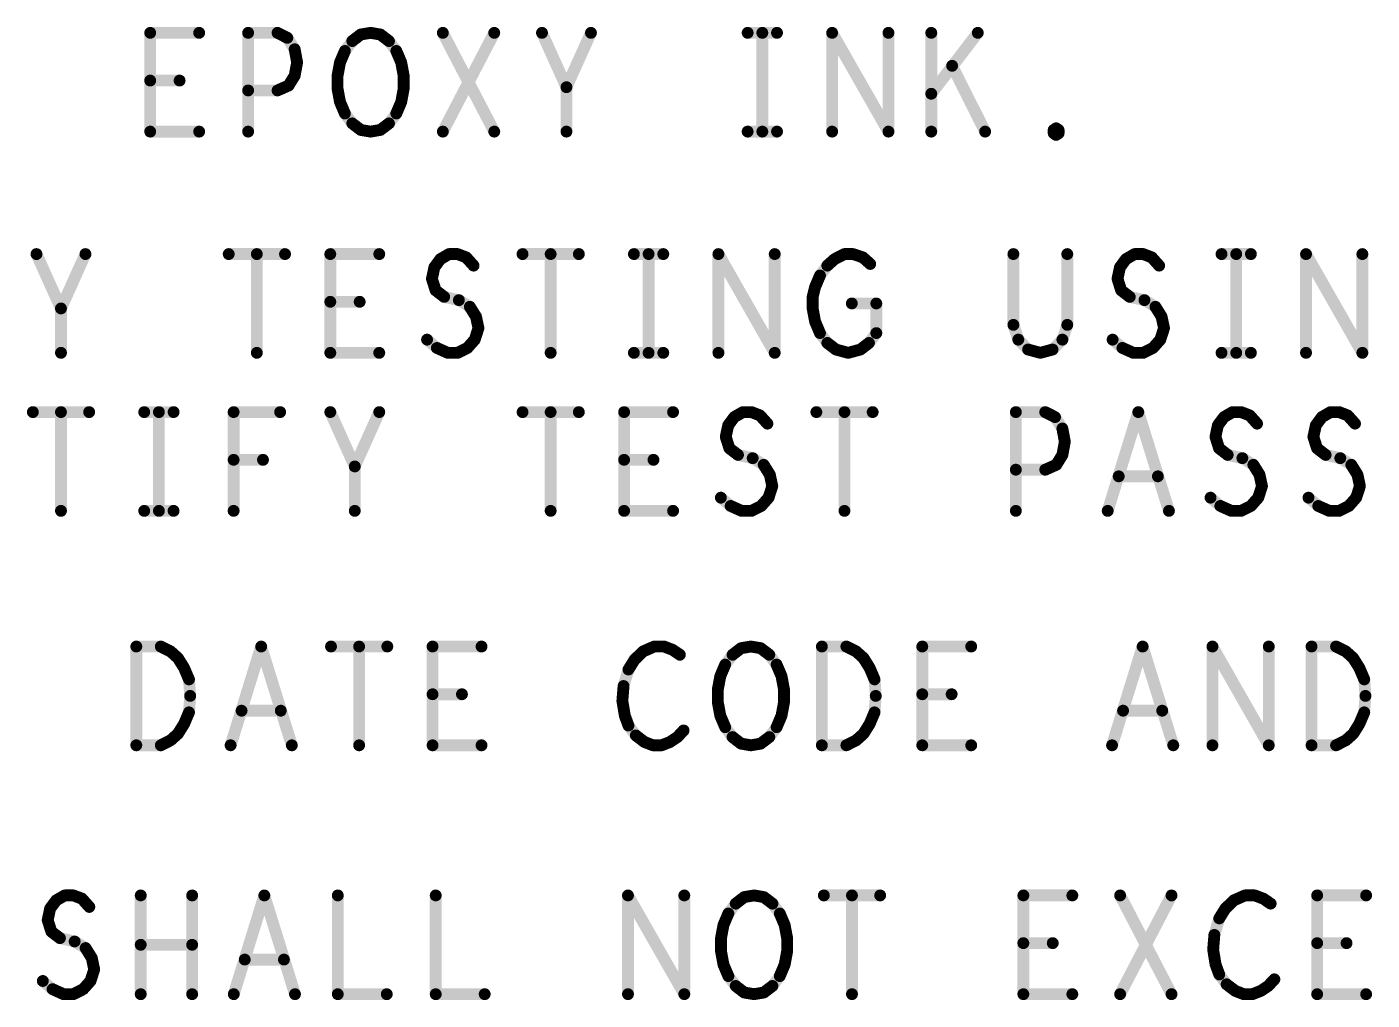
# Model space of a CAD drawing. Extents: x -14.2 to 19.9, y -5.2 to 16.9.
# Drawn here: x -9.779 to -8.076, y 12.008 to 13.239 of the extents above; entities that cross this region are included whole.
import ezdxf

# ---------------------------------------------------------------- set-up
doc = ezdxf.new("R2010")
doc.units = 0
doc.layers.get('0').update_dxf_attribs({"linetype": 'CONTINUOUS'})
doc.layers.add('FAB', color=2, linetype='CONTINUOUS')

# ---------------------------------------------------------------- blocks, each defined once
blk = doc.blocks.new('ROUND_105')
at = {"const_width": 0.0075}
blk.add_lwpolyline([(-0.00375, 0, 1), (0.00375, 0, 1)], format="xyb", close=True, dxfattribs=at)

msp = doc.modelspace()

# ---------------------------------------------------------------- linework, layer by layer
at = {"layer": 'FAB', "const_width": 0.015}
for points in [[(-9.6231, 13.1068), (-9.6231, 13.2318)], [(-9.6231, 13.2318), (-9.5611, 13.2318)], [(-9.4991, 13.1068), (-9.4991, 13.2318)], [(-9.4991, 13.2318), (-9.4619, 13.2318)], [(-9.4619, 13.2318), (-9.4495, 13.2255)], [(-9.3673, 13.2214), (-9.3565, 13.2297)], [(-9.3565, 13.2297), (-9.3441, 13.2318)], [(-9.3441, 13.2318), (-9.3317, 13.2297)], [(-9.3317, 13.2297), (-9.3208, 13.2214)], [(-9.2526, 13.1068), (-9.1875, 13.2318)], [(-9.2526, 13.2318), (-9.1875, 13.1068)], [(-9.0961, 13.163), (-9.1271, 13.2318)], [(-9.0651, 13.2318), (-9.0961, 13.163)], [(-8.8667, 13.2318), (-8.8295, 13.2318)], [(-8.8481, 13.2318), (-8.8481, 13.1068)], [(-8.7597, 13.1068), (-8.7597, 13.2318)], [(-8.7597, 13.2318), (-8.6884, 13.1068)], [(-8.6884, 13.1068), (-8.6884, 13.2318)], [(-8.6342, 13.1068), (-8.6342, 13.2318)], [(-8.5753, 13.2318), (-8.6342, 13.1547)], [(-9.4495, 13.2255), (-9.4402, 13.211)], [(-9.4402, 13.211), (-9.4371, 13.1943)], [(-9.3766, 13.2089), (-9.3673, 13.2214)], [(-9.3208, 13.2214), (-9.3115, 13.2089)], [(-9.4371, 13.1943), (-9.4402, 13.1776)], [(-9.3859, 13.1776), (-9.3828, 13.1943)], [(-9.3828, 13.1943), (-9.3766, 13.2089)], [(-9.3115, 13.2089), (-9.3053, 13.1943)], [(-9.3053, 13.1943), (-9.3022, 13.1776)], [(-9.4402, 13.1776), (-9.4479, 13.1651)], [(-9.3859, 13.161), (-9.3859, 13.1776)], [(-9.3022, 13.1776), (-9.3022, 13.161)], [(-8.566, 13.1068), (-8.6078, 13.1901)], [(-9.5859, 13.1714), (-9.6231, 13.1714)], [(-9.4619, 13.1589), (-9.4991, 13.1589)], [(-9.4479, 13.1651), (-9.4619, 13.1589)], [(-9.3828, 13.1443), (-9.3859, 13.161)], [(-9.3022, 13.161), (-9.3053, 13.1443)], [(-9.0961, 13.1068), (-9.0961, 13.163)], [(-9.3766, 13.1297), (-9.3828, 13.1443)], [(-9.3053, 13.1443), (-9.3115, 13.1297)], [(-9.3673, 13.1172), (-9.3766, 13.1297)], [(-9.3115, 13.1297), (-9.3208, 13.1172)], [(-9.5611, 13.1068), (-9.6231, 13.1068)], [(-9.3565, 13.1089), (-9.3673, 13.1172)], [(-9.3441, 13.1068), (-9.3565, 13.1089)], [(-9.3317, 13.1089), (-9.3441, 13.1068)], [(-9.3208, 13.1172), (-9.3317, 13.1089)], [(-8.8667, 13.1068), (-8.8295, 13.1068)], [(-8.4792, 13.1089), (-8.4761, 13.111)], [(-8.4792, 13.1047), (-8.4792, 13.1089)], [(-8.4761, 13.111), (-8.473, 13.1089)], [(-8.473, 13.1089), (-8.473, 13.1047)], [(-8.4761, 13.1026), (-8.4792, 13.1047)], [(-8.473, 13.1047), (-8.4761, 13.1026)], [(-9.7361, 12.883), (-9.7671, 12.9518)], [(-9.7051, 12.9518), (-9.7361, 12.883)], [(-9.5237, 12.9518), (-9.4524, 12.9518)], [(-9.4881, 12.9518), (-9.4881, 12.8268)], [(-9.3951, 12.8268), (-9.3951, 12.9518)], [(-9.3951, 12.9518), (-9.3331, 12.9518)], [(-9.2633, 12.9351), (-9.2556, 12.9455)], [(-9.2556, 12.9455), (-9.2447, 12.9518)], [(-9.2447, 12.9518), (-9.2339, 12.9518)], [(-9.2339, 12.9518), (-9.223, 12.9476)], [(-9.223, 12.9476), (-9.2137, 12.9372)], [(-9.1517, 12.9518), (-9.0804, 12.9518)], [(-9.1161, 12.9518), (-9.1161, 12.8268)], [(-9.0107, 12.9518), (-8.9735, 12.9518)], [(-8.9921, 12.9518), (-8.9921, 12.8268)], [(-8.9037, 12.8268), (-8.9037, 12.9518)], [(-8.9037, 12.9518), (-8.8324, 12.8268)], [(-8.8324, 12.8268), (-8.8324, 12.9518)], [(-8.7751, 12.9247), (-8.7658, 12.9372)], [(-8.7658, 12.9372), (-8.7565, 12.9455)], [(-8.7565, 12.9455), (-8.7441, 12.9518)], [(-8.7441, 12.9518), (-8.7332, 12.9518)], [(-8.7332, 12.9518), (-8.7208, 12.9476)], [(-8.7208, 12.9476), (-8.7115, 12.9393)], [(-8.5302, 12.9518), (-8.5302, 12.8622)], [(-8.462, 12.8622), (-8.462, 12.9518)], [(-8.3953, 12.9351), (-8.3876, 12.9455)], [(-8.3876, 12.9455), (-8.3767, 12.9518)], [(-8.3767, 12.9518), (-8.3659, 12.9518)], [(-8.3659, 12.9518), (-8.355, 12.9476)], [(-8.355, 12.9476), (-8.3457, 12.9372)], [(-8.2667, 12.9518), (-8.2295, 12.9518)], [(-8.2481, 12.9518), (-8.2481, 12.8268)], [(-8.1597, 12.8268), (-8.1597, 12.9518)], [(-8.1597, 12.9518), (-8.0884, 12.8268)], [(-8.0884, 12.8268), (-8.0884, 12.9518)], [(-9.2664, 12.9205), (-9.2633, 12.9351)], [(-9.2618, 12.906), (-9.2664, 12.9205)], [(-8.7813, 12.9101), (-8.7751, 12.9247)], [(-8.3984, 12.9205), (-8.3953, 12.9351)], [(-8.3938, 12.906), (-8.3984, 12.9205)], [(-9.2509, 12.8976), (-9.2618, 12.906)], [(-8.7844, 12.8976), (-8.7813, 12.9101)], [(-8.3829, 12.8976), (-8.3938, 12.906)], [(-9.3579, 12.8914), (-9.3951, 12.8914)], [(-9.2323, 12.8935), (-9.2509, 12.8976)], [(-9.2184, 12.8851), (-9.2323, 12.8935)], [(-8.7844, 12.883), (-8.7844, 12.8976)], [(-8.7348, 12.8893), (-8.7038, 12.8893)], [(-8.7038, 12.8893), (-8.7038, 12.8518)], [(-8.3643, 12.8935), (-8.3829, 12.8976)], [(-8.3504, 12.8851), (-8.3643, 12.8935)], [(-9.7361, 12.8268), (-9.7361, 12.883)], [(-9.2106, 12.8726), (-9.2184, 12.8851)], [(-9.2075, 12.8581), (-9.2106, 12.8726)], [(-8.7813, 12.8664), (-8.7844, 12.883)], [(-8.3426, 12.8726), (-8.3504, 12.8851)], [(-8.3395, 12.8581), (-8.3426, 12.8726)], [(-9.2122, 12.8435), (-9.2075, 12.8581)], [(-8.7751, 12.8518), (-8.7813, 12.8664)], [(-8.7658, 12.8393), (-8.7751, 12.8518)], [(-8.7038, 12.8518), (-8.7131, 12.8393)], [(-8.5302, 12.8622), (-8.524, 12.8435)], [(-8.4682, 12.8435), (-8.462, 12.8622)], [(-8.3442, 12.8435), (-8.3395, 12.8581)], [(-9.2726, 12.8435), (-9.2602, 12.833)], [(-9.2215, 12.833), (-9.2122, 12.8435)], [(-8.7549, 12.831), (-8.7658, 12.8393)], [(-8.7131, 12.8393), (-8.7239, 12.831)], [(-8.524, 12.8435), (-8.5116, 12.831)], [(-8.4806, 12.831), (-8.4682, 12.8435)], [(-8.4046, 12.8435), (-8.3922, 12.833)], [(-8.3535, 12.833), (-8.3442, 12.8435)], [(-9.3331, 12.8268), (-9.3951, 12.8268)], [(-9.2602, 12.833), (-9.2463, 12.8268)], [(-9.2463, 12.8268), (-9.2339, 12.8268)], [(-9.2339, 12.8268), (-9.2215, 12.833)], [(-9.0107, 12.8268), (-8.9735, 12.8268)], [(-8.7394, 12.8268), (-8.7549, 12.831)], [(-8.7239, 12.831), (-8.7394, 12.8268)], [(-8.5116, 12.831), (-8.4961, 12.8268)], [(-8.4961, 12.8268), (-8.4806, 12.831)], [(-8.3922, 12.833), (-8.3783, 12.8268)], [(-8.3783, 12.8268), (-8.3659, 12.8268)], [(-8.3659, 12.8268), (-8.3535, 12.833)], [(-8.2667, 12.8268), (-8.2295, 12.8268)], [(-9.7717, 12.7518), (-9.7004, 12.7518)], [(-9.7361, 12.7518), (-9.7361, 12.6268)], [(-9.6307, 12.7518), (-9.5935, 12.7518)], [(-9.6121, 12.7518), (-9.6121, 12.6268)], [(-9.5175, 12.6268), (-9.5175, 12.7518)], [(-9.5175, 12.7518), (-9.4586, 12.7518)], [(-9.3641, 12.683), (-9.3951, 12.7518)], [(-9.3331, 12.7518), (-9.3641, 12.683)], [(-9.1517, 12.7518), (-9.0804, 12.7518)], [(-9.1161, 12.7518), (-9.1161, 12.6268)], [(-9.0231, 12.6268), (-9.0231, 12.7518)], [(-9.0231, 12.7518), (-8.9611, 12.7518)], [(-8.8836, 12.7455), (-8.8727, 12.7518)], [(-8.8727, 12.7518), (-8.8619, 12.7518)], [(-8.8619, 12.7518), (-8.851, 12.7476)], [(-8.7797, 12.7518), (-8.7084, 12.7518)], [(-8.7441, 12.7518), (-8.7441, 12.6268)], [(-8.5271, 12.6268), (-8.5271, 12.7518)], [(-8.5271, 12.7518), (-8.4899, 12.7518)], [(-8.4899, 12.7518), (-8.4775, 12.7455)], [(-8.4108, 12.6268), (-8.3721, 12.7518)], [(-8.3721, 12.7518), (-8.3333, 12.6268)], [(-8.2636, 12.7455), (-8.2527, 12.7518)], [(-8.2527, 12.7518), (-8.2419, 12.7518)], [(-8.2419, 12.7518), (-8.231, 12.7476)], [(-8.1396, 12.7455), (-8.1287, 12.7518)], [(-8.1287, 12.7518), (-8.1179, 12.7518)], [(-8.1179, 12.7518), (-8.107, 12.7476)], [(-8.8944, 12.7205), (-8.8913, 12.7351)], [(-8.8913, 12.7351), (-8.8836, 12.7455)], [(-8.851, 12.7476), (-8.8417, 12.7372)], [(-8.4775, 12.7455), (-8.4682, 12.731)], [(-8.2744, 12.7205), (-8.2713, 12.7351)], [(-8.2713, 12.7351), (-8.2636, 12.7455)], [(-8.231, 12.7476), (-8.2217, 12.7372)], [(-8.1504, 12.7205), (-8.1473, 12.7351)], [(-8.1473, 12.7351), (-8.1396, 12.7455)], [(-8.107, 12.7476), (-8.0977, 12.7372)], [(-8.8898, 12.706), (-8.8944, 12.7205)], [(-8.4682, 12.731), (-8.4651, 12.7143)], [(-8.2698, 12.706), (-8.2744, 12.7205)], [(-8.1458, 12.706), (-8.1504, 12.7205)], [(-8.8789, 12.6976), (-8.8898, 12.706)], [(-8.4651, 12.7143), (-8.4682, 12.6976)], [(-8.2589, 12.6976), (-8.2698, 12.706)], [(-8.1349, 12.6976), (-8.1458, 12.706)], [(-9.4803, 12.6914), (-9.5175, 12.6914)], [(-9.3641, 12.6268), (-9.3641, 12.683)], [(-8.9859, 12.6914), (-9.0231, 12.6914)], [(-8.8603, 12.6935), (-8.8789, 12.6976)], [(-8.8464, 12.6851), (-8.8603, 12.6935)], [(-8.8386, 12.6726), (-8.8464, 12.6851)], [(-8.4759, 12.6851), (-8.4899, 12.6789)], [(-8.4682, 12.6976), (-8.4759, 12.6851)], [(-8.2403, 12.6935), (-8.2589, 12.6976)], [(-8.2264, 12.6851), (-8.2403, 12.6935)], [(-8.2186, 12.6726), (-8.2264, 12.6851)], [(-8.1163, 12.6935), (-8.1349, 12.6976)], [(-8.1024, 12.6851), (-8.1163, 12.6935)], [(-8.0946, 12.6726), (-8.1024, 12.6851)], [(-8.8355, 12.6581), (-8.8386, 12.6726)], [(-8.4899, 12.6789), (-8.5271, 12.6789)], [(-8.3473, 12.6705), (-8.3969, 12.6705)], [(-8.2155, 12.6581), (-8.2186, 12.6726)], [(-8.0915, 12.6581), (-8.0946, 12.6726)], [(-8.8402, 12.6435), (-8.8355, 12.6581)], [(-8.2202, 12.6435), (-8.2155, 12.6581)], [(-8.0962, 12.6435), (-8.0915, 12.6581)], [(-8.9006, 12.6435), (-8.8882, 12.633)], [(-8.8882, 12.633), (-8.8743, 12.6268)], [(-8.8619, 12.6268), (-8.8495, 12.633)], [(-8.8495, 12.633), (-8.8402, 12.6435)], [(-8.2806, 12.6435), (-8.2682, 12.633)], [(-8.2682, 12.633), (-8.2543, 12.6268)], [(-8.2419, 12.6268), (-8.2295, 12.633)], [(-8.2295, 12.633), (-8.2202, 12.6435)], [(-8.1566, 12.6435), (-8.1442, 12.633)], [(-8.1442, 12.633), (-8.1303, 12.6268)], [(-8.1179, 12.6268), (-8.1055, 12.633)], [(-8.1055, 12.633), (-8.0962, 12.6435)], [(-9.6307, 12.6268), (-9.5935, 12.6268)], [(-8.9611, 12.6268), (-9.0231, 12.6268)], [(-8.8743, 12.6268), (-8.8619, 12.6268)], [(-8.2543, 12.6268), (-8.2419, 12.6268)], [(-8.1303, 12.6268), (-8.1179, 12.6268)], [(-9.6407, 12.3301), (-9.6407, 12.4551)], [(-9.6407, 12.4551), (-9.6097, 12.4551)], [(-9.6097, 12.4551), (-9.5973, 12.4489)], [(-9.5973, 12.4489), (-9.588, 12.4405)], [(-9.5213, 12.3301), (-9.4826, 12.4551)], [(-9.4826, 12.4551), (-9.4438, 12.3301)], [(-9.3942, 12.4551), (-9.3229, 12.4551)], [(-9.3586, 12.4551), (-9.3586, 12.3301)], [(-9.2656, 12.3301), (-9.2656, 12.4551)], [(-9.2656, 12.4551), (-9.2036, 12.4551)], [(-8.999, 12.4489), (-9.0098, 12.4385)], [(-8.985, 12.4551), (-8.999, 12.4489)], [(-8.9726, 12.4551), (-8.985, 12.4551)], [(-8.9618, 12.451), (-8.9726, 12.4551)], [(-8.9525, 12.4447), (-8.9618, 12.451)], [(-8.8951, 12.4322), (-8.8858, 12.4447)], [(-8.8858, 12.4447), (-8.875, 12.453)], [(-8.875, 12.453), (-8.8626, 12.4551)], [(-8.8626, 12.4551), (-8.8502, 12.453)], [(-8.8502, 12.453), (-8.8393, 12.4447)], [(-8.8393, 12.4447), (-8.83, 12.4322)], [(-8.7727, 12.3301), (-8.7727, 12.4551)], [(-8.7727, 12.4551), (-8.7417, 12.4551)], [(-8.7417, 12.4551), (-8.7293, 12.4489)], [(-8.7293, 12.4489), (-8.72, 12.4405)], [(-8.6456, 12.3301), (-8.6456, 12.4551)], [(-8.6456, 12.4551), (-8.5836, 12.4551)], [(-8.4053, 12.3301), (-8.3666, 12.4551)], [(-8.3666, 12.4551), (-8.3278, 12.3301)], [(-8.2782, 12.3301), (-8.2782, 12.4551)], [(-8.2782, 12.4551), (-8.2069, 12.3301)], [(-8.2069, 12.3301), (-8.2069, 12.4551)], [(-8.1527, 12.3301), (-8.1527, 12.4551)], [(-8.1527, 12.4551), (-8.1217, 12.4551)], [(-8.1217, 12.4551), (-8.1093, 12.4489)], [(-8.1093, 12.4489), (-8.1, 12.4405)], [(-9.588, 12.4405), (-9.5802, 12.428)], [(-9.5802, 12.428), (-9.574, 12.4135)], [(-9.0176, 12.426), (-9.0238, 12.4051)], [(-9.0098, 12.4385), (-9.0176, 12.426)], [(-8.9013, 12.4176), (-8.8951, 12.4322)], [(-8.83, 12.4322), (-8.8238, 12.4176)], [(-8.72, 12.4405), (-8.7122, 12.428)], [(-8.7122, 12.428), (-8.706, 12.4135)], [(-8.1, 12.4405), (-8.0922, 12.428)], [(-8.0922, 12.428), (-8.086, 12.4135)], [(-9.574, 12.4135), (-9.5725, 12.3926)], [(-8.9044, 12.401), (-8.9013, 12.4176)], [(-8.8238, 12.4176), (-8.8207, 12.401)], [(-8.706, 12.4135), (-8.7045, 12.3926)], [(-8.086, 12.4135), (-8.0845, 12.3926)], [(-9.5725, 12.3926), (-9.574, 12.3718)], [(-9.2284, 12.3947), (-9.2656, 12.3947)], [(-9.0238, 12.4051), (-9.0253, 12.3864)], [(-8.9044, 12.3843), (-8.9044, 12.401)], [(-8.8207, 12.401), (-8.8207, 12.3843)], [(-8.7045, 12.3926), (-8.706, 12.3718)], [(-8.6084, 12.3947), (-8.6456, 12.3947)], [(-8.0845, 12.3926), (-8.086, 12.3718)], [(-9.0253, 12.3864), (-9.0222, 12.3676)], [(-8.9013, 12.3676), (-8.9044, 12.3843)], [(-8.8207, 12.3843), (-8.8238, 12.3676)], [(-9.574, 12.3718), (-9.5802, 12.3572)], [(-9.4578, 12.3739), (-9.5074, 12.3739)], [(-9.0222, 12.3676), (-9.0176, 12.3551)], [(-8.8951, 12.353), (-8.9013, 12.3676)], [(-8.8238, 12.3676), (-8.83, 12.353)], [(-8.706, 12.3718), (-8.7122, 12.3572)], [(-8.3418, 12.3739), (-8.3914, 12.3739)], [(-8.086, 12.3718), (-8.0922, 12.3572)], [(-9.588, 12.3447), (-9.5973, 12.3364)], [(-9.5802, 12.3572), (-9.588, 12.3447)], [(-9.0176, 12.3551), (-9.0083, 12.3426)], [(-9.0083, 12.3426), (-8.9974, 12.3343)], [(-8.9649, 12.3343), (-8.9556, 12.3405)], [(-8.9556, 12.3405), (-8.9478, 12.3489)], [(-8.8858, 12.3405), (-8.8951, 12.353)], [(-8.875, 12.3322), (-8.8858, 12.3405)], [(-8.8393, 12.3405), (-8.8502, 12.3322)], [(-8.83, 12.353), (-8.8393, 12.3405)], [(-8.72, 12.3447), (-8.7293, 12.3364)], [(-8.7122, 12.3572), (-8.72, 12.3447)], [(-8.1, 12.3447), (-8.1093, 12.3364)], [(-8.0922, 12.3572), (-8.1, 12.3447)], [(-9.6097, 12.3301), (-9.6407, 12.3301)], [(-9.5973, 12.3364), (-9.6097, 12.3301)], [(-9.2036, 12.3301), (-9.2656, 12.3301)], [(-8.9974, 12.3343), (-8.9866, 12.3301)], [(-8.9866, 12.3301), (-8.9757, 12.3301)], [(-8.9757, 12.3301), (-8.9649, 12.3343)], [(-8.8626, 12.3301), (-8.875, 12.3322)], [(-8.8502, 12.3322), (-8.8626, 12.3301)], [(-8.7417, 12.3301), (-8.7727, 12.3301)], [(-8.7293, 12.3364), (-8.7417, 12.3301)], [(-8.5836, 12.3301), (-8.6456, 12.3301)], [(-8.1217, 12.3301), (-8.1527, 12.3301)], [(-8.1093, 12.3364), (-8.1217, 12.3301)], [(-9.7421, 12.1339), (-9.7312, 12.1401)], [(-9.7312, 12.1401), (-9.7204, 12.1401)], [(-9.7204, 12.1401), (-9.7095, 12.136)], [(-9.7095, 12.136), (-9.7002, 12.1255)], [(-9.6351, 12.0151), (-9.6351, 12.1401)], [(-9.57, 12.1401), (-9.57, 12.0151)], [(-9.5173, 12.0151), (-9.4786, 12.1401)], [(-9.4786, 12.1401), (-9.4398, 12.0151)], [(-9.3856, 12.1401), (-9.3856, 12.0151)], [(-9.2616, 12.1401), (-9.2616, 12.0151)], [(-9.0182, 12.0151), (-9.0182, 12.1401)], [(-9.0182, 12.1401), (-8.9469, 12.0151)], [(-8.9469, 12.0151), (-8.9469, 12.1401)], [(-8.8818, 12.1297), (-8.871, 12.138)], [(-8.871, 12.138), (-8.8586, 12.1401)], [(-8.8586, 12.1401), (-8.8462, 12.138)], [(-8.8462, 12.138), (-8.8353, 12.1297)], [(-8.7702, 12.1401), (-8.6989, 12.1401)], [(-8.7346, 12.1401), (-8.7346, 12.0151)], [(-8.5176, 12.0151), (-8.5176, 12.1401)], [(-8.5176, 12.1401), (-8.4556, 12.1401)], [(-8.3951, 12.0151), (-8.33, 12.1401)], [(-8.3951, 12.1401), (-8.33, 12.0151)], [(-8.237, 12.1401), (-8.251, 12.1339)], [(-8.2246, 12.1401), (-8.237, 12.1401)], [(-8.2138, 12.136), (-8.2246, 12.1401)], [(-8.2045, 12.1297), (-8.2138, 12.136)], [(-8.1456, 12.0151), (-8.1456, 12.1401)], [(-8.1456, 12.1401), (-8.0836, 12.1401)], [(-9.7529, 12.1089), (-9.7498, 12.1235)], [(-9.7498, 12.1235), (-9.7421, 12.1339)], [(-8.8911, 12.1172), (-8.8818, 12.1297)], [(-8.8353, 12.1297), (-8.826, 12.1172)], [(-8.2618, 12.1235), (-8.2696, 12.111)], [(-8.251, 12.1339), (-8.2618, 12.1235)], [(-9.7483, 12.0943), (-9.7529, 12.1089)], [(-8.9004, 12.086), (-8.8973, 12.1026)], [(-8.8973, 12.1026), (-8.8911, 12.1172)], [(-8.826, 12.1172), (-8.8198, 12.1026)], [(-8.8198, 12.1026), (-8.8167, 12.086)], [(-8.2696, 12.111), (-8.2758, 12.0901)], [(-9.7374, 12.086), (-9.7483, 12.0943)], [(-9.7188, 12.0818), (-9.7374, 12.086)], [(-8.9004, 12.0693), (-8.9004, 12.086)], [(-8.8167, 12.086), (-8.8167, 12.0693)], [(-8.2758, 12.0901), (-8.2773, 12.0714)], [(-9.7049, 12.0735), (-9.7188, 12.0818)], [(-9.6971, 12.061), (-9.7049, 12.0735)], [(-9.57, 12.0776), (-9.6351, 12.0776)], [(-8.8973, 12.0526), (-8.9004, 12.0693)], [(-8.8167, 12.0693), (-8.8198, 12.0526)], [(-8.4804, 12.0797), (-8.5176, 12.0797)], [(-8.2773, 12.0714), (-8.2742, 12.0526)], [(-8.1084, 12.0797), (-8.1456, 12.0797)], [(-9.694, 12.0464), (-9.6971, 12.061)], [(-9.4538, 12.0589), (-9.5034, 12.0589)], [(-8.8911, 12.038), (-8.8973, 12.0526)], [(-8.8198, 12.0526), (-8.826, 12.038)], [(-8.2742, 12.0526), (-8.2696, 12.0401)], [(-9.6987, 12.0318), (-9.694, 12.0464)], [(-8.8818, 12.0255), (-8.8911, 12.038)], [(-8.826, 12.038), (-8.8353, 12.0255)], [(-8.2696, 12.0401), (-8.2603, 12.0276)], [(-8.2076, 12.0255), (-8.1998, 12.0339)], [(-9.7591, 12.0318), (-9.7467, 12.0214)], [(-9.7467, 12.0214), (-9.7328, 12.0151)], [(-9.7204, 12.0151), (-9.708, 12.0214)], [(-9.708, 12.0214), (-9.6987, 12.0318)], [(-8.871, 12.0172), (-8.8818, 12.0255)], [(-8.8586, 12.0151), (-8.871, 12.0172)], [(-8.8462, 12.0172), (-8.8586, 12.0151)], [(-8.8353, 12.0255), (-8.8462, 12.0172)], [(-8.2603, 12.0276), (-8.2494, 12.0193)], [(-8.2494, 12.0193), (-8.2386, 12.0151)], [(-8.2277, 12.0151), (-8.2169, 12.0193)], [(-8.2169, 12.0193), (-8.2076, 12.0255)], [(-9.7328, 12.0151), (-9.7204, 12.0151)], [(-9.3856, 12.0151), (-9.3236, 12.0151)], [(-9.2616, 12.0151), (-9.1996, 12.0151)], [(-8.4556, 12.0151), (-8.5176, 12.0151)], [(-8.2386, 12.0151), (-8.2277, 12.0151)], [(-8.0836, 12.0151), (-8.1456, 12.0151)]]:
    msp.add_lwpolyline(points, dxfattribs=at)

# ---------------------------------------------------------------- block references
at = {"layer": 'FAB'}
for p in [(-9.6231, 13.2318), (-9.6231, 13.2318), (-9.5611, 13.2318), (-9.4991, 13.2318), (-9.4991, 13.2318), (-9.4619, 13.2318), (-9.4619, 13.2318), (-9.3565, 13.2297), (-9.3565, 13.2297), (-9.3441, 13.2318), (-9.3441, 13.2318), (-9.3317, 13.2297), (-9.3317, 13.2297), (-9.2526, 13.2318), (-9.1875, 13.2318), (-9.1271, 13.2318), (-9.0651, 13.2318), (-8.8667, 13.2318), (-8.8481, 13.2318), (-8.8295, 13.2318), (-8.7597, 13.2318), (-8.7597, 13.2318), (-8.6884, 13.2318), (-8.6342, 13.2318), (-8.5753, 13.2318), (-9.4495, 13.2255), (-9.4495, 13.2255), (-9.4402, 13.211), (-9.4402, 13.211), (-9.3673, 13.2214), (-9.3673, 13.2214), (-9.3208, 13.2214), (-9.3208, 13.2214), (-9.4371, 13.1943), (-9.4371, 13.1943), (-9.3828, 13.1943), (-9.3828, 13.1943), (-9.3766, 13.2089), (-9.3766, 13.2089), (-9.3115, 13.2089), (-9.3115, 13.2089), (-9.3053, 13.1943), (-9.3053, 13.1943), (-9.4402, 13.1776), (-9.4402, 13.1776), (-9.3859, 13.1776), (-9.3859, 13.1776), (-9.3022, 13.1776), (-9.3022, 13.1776), (-8.6078, 13.1901), (-9.6231, 13.1714), (-9.5859, 13.1714), (-9.4991, 13.1589), (-9.4619, 13.1589), (-9.4619, 13.1589), (-9.4479, 13.1651), (-9.4479, 13.1651), (-9.3859, 13.161), (-9.3859, 13.161), (-9.3022, 13.161), (-9.3022, 13.161), (-9.0961, 13.163), (-9.0961, 13.163), (-9.0961, 13.163), (-9.3828, 13.1443), (-9.3828, 13.1443), (-9.3053, 13.1443), (-9.3053, 13.1443), (-8.6342, 13.1547), (-9.3766, 13.1297), (-9.3766, 13.1297), (-9.3115, 13.1297), (-9.3115, 13.1297), (-9.6231, 13.1068), (-9.6231, 13.1068), (-9.5611, 13.1068), (-9.4991, 13.1068), (-9.3673, 13.1172), (-9.3673, 13.1172), (-9.3565, 13.1089), (-9.3565, 13.1089), (-9.3441, 13.1068), (-9.3441, 13.1068), (-9.3317, 13.1089), (-9.3317, 13.1089), (-9.3208, 13.1172), (-9.3208, 13.1172), (-9.2526, 13.1068), (-9.1875, 13.1068), (-9.0961, 13.1068), (-8.8667, 13.1068), (-8.8481, 13.1068), (-8.8295, 13.1068), (-8.7597, 13.1068), (-8.6884, 13.1068), (-8.6884, 13.1068), (-8.6342, 13.1068), (-8.566, 13.1068), (-8.4792, 13.1089), (-8.4792, 13.1089), (-8.4761, 13.111), (-8.4761, 13.111), (-8.473, 13.1089), (-8.473, 13.1089), (-8.4792, 13.1047), (-8.4792, 13.1047), (-8.4761, 13.1026), (-8.4761, 13.1026), (-8.473, 13.1047), (-8.473, 13.1047), (-9.7671, 12.9518), (-9.7051, 12.9518), (-9.5237, 12.9518), (-9.4881, 12.9518), (-9.4524, 12.9518), (-9.3951, 12.9518), (-9.3951, 12.9518), (-9.3331, 12.9518), (-9.2556, 12.9455), (-9.2556, 12.9455), (-9.2447, 12.9518), (-9.2447, 12.9518), (-9.2339, 12.9518), (-9.2339, 12.9518), (-9.223, 12.9476), (-9.223, 12.9476), (-9.2137, 12.9372), (-9.1517, 12.9518), (-9.1161, 12.9518), (-9.0804, 12.9518), (-9.0107, 12.9518), (-8.9921, 12.9518), (-8.9735, 12.9518), (-8.9037, 12.9518), (-8.9037, 12.9518), (-8.8324, 12.9518), (-8.7658, 12.9372), (-8.7658, 12.9372), (-8.7565, 12.9455), (-8.7565, 12.9455), (-8.7441, 12.9518), (-8.7441, 12.9518), (-8.7332, 12.9518), (-8.7332, 12.9518), (-8.7208, 12.9476), (-8.7208, 12.9476), (-8.7115, 12.9393), (-8.5302, 12.9518), (-8.462, 12.9518), (-8.3876, 12.9455), (-8.3876, 12.9455), (-8.3767, 12.9518), (-8.3767, 12.9518), (-8.3659, 12.9518), (-8.3659, 12.9518), (-8.355, 12.9476), (-8.355, 12.9476), (-8.3457, 12.9372), (-8.2667, 12.9518), (-8.2481, 12.9518), (-8.2295, 12.9518), (-8.1597, 12.9518), (-8.1597, 12.9518), (-8.0884, 12.9518), (-9.2664, 12.9205), (-9.2664, 12.9205), (-9.2633, 12.9351), (-9.2633, 12.9351), (-8.7751, 12.9247), (-8.7751, 12.9247), (-8.3984, 12.9205), (-8.3984, 12.9205), (-8.3953, 12.9351), (-8.3953, 12.9351), (-9.2618, 12.906), (-9.2618, 12.906), (-8.7813, 12.9101), (-8.7813, 12.9101), (-8.3938, 12.906), (-8.3938, 12.906), (-9.3951, 12.8914), (-9.3579, 12.8914), (-9.2509, 12.8976), (-9.2509, 12.8976), (-9.2323, 12.8935), (-9.2323, 12.8935), (-8.7844, 12.8976), (-8.7844, 12.8976), (-8.7348, 12.8893), (-8.7038, 12.8893), (-8.7038, 12.8893), (-8.3829, 12.8976), (-8.3829, 12.8976), (-8.3643, 12.8935), (-8.3643, 12.8935), (-9.7361, 12.883), (-9.7361, 12.883), (-9.7361, 12.883), (-9.2184, 12.8851), (-9.2184, 12.8851), (-9.2106, 12.8726), (-9.2106, 12.8726), (-8.7844, 12.883), (-8.7844, 12.883), (-8.3504, 12.8851), (-8.3504, 12.8851), (-8.3426, 12.8726), (-8.3426, 12.8726), (-9.2075, 12.8581), (-9.2075, 12.8581), (-8.7813, 12.8664), (-8.7813, 12.8664), (-8.7751, 12.8518), (-8.7751, 12.8518), (-8.7038, 12.8518), (-8.7038, 12.8518), (-8.5302, 12.8622), (-8.5302, 12.8622), (-8.462, 12.8622), (-8.462, 12.8622), (-8.3395, 12.8581), (-8.3395, 12.8581), (-9.2726, 12.8435), (-9.2122, 12.8435), (-9.2122, 12.8435), (-8.7658, 12.8393), (-8.7658, 12.8393), (-8.7131, 12.8393), (-8.7131, 12.8393), (-8.524, 12.8435), (-8.524, 12.8435), (-8.4682, 12.8435), (-8.4682, 12.8435), (-8.4046, 12.8435), (-8.3442, 12.8435), (-8.3442, 12.8435), (-9.7361, 12.8268), (-9.4881, 12.8268), (-9.3951, 12.8268), (-9.3951, 12.8268), (-9.3331, 12.8268), (-9.2602, 12.833), (-9.2602, 12.833), (-9.2463, 12.8268), (-9.2463, 12.8268), (-9.2339, 12.8268), (-9.2339, 12.8268), (-9.2215, 12.833), (-9.2215, 12.833), (-9.1161, 12.8268), (-9.0107, 12.8268), (-8.9921, 12.8268), (-8.9735, 12.8268), (-8.9037, 12.8268), (-8.8324, 12.8268), (-8.8324, 12.8268), (-8.7549, 12.831), (-8.7549, 12.831), (-8.7394, 12.8268), (-8.7394, 12.8268), (-8.7239, 12.831), (-8.7239, 12.831), (-8.5116, 12.831), (-8.5116, 12.831), (-8.4961, 12.8268), (-8.4961, 12.8268), (-8.4806, 12.831), (-8.4806, 12.831), (-8.3922, 12.833), (-8.3922, 12.833), (-8.3783, 12.8268), (-8.3783, 12.8268), (-8.3659, 12.8268), (-8.3659, 12.8268), (-8.3535, 12.833), (-8.3535, 12.833), (-8.2667, 12.8268), (-8.2481, 12.8268), (-8.2295, 12.8268), (-8.1597, 12.8268), (-8.0884, 12.8268), (-8.0884, 12.8268), (-9.7717, 12.7518), (-9.7361, 12.7518), (-9.7004, 12.7518), (-9.6307, 12.7518), (-9.6121, 12.7518), (-9.5935, 12.7518), (-9.5175, 12.7518), (-9.5175, 12.7518), (-9.4586, 12.7518), (-9.3951, 12.7518), (-9.3331, 12.7518), (-9.1517, 12.7518), (-9.1161, 12.7518), (-9.0804, 12.7518), (-9.0231, 12.7518), (-9.0231, 12.7518), (-8.9611, 12.7518), (-8.8727, 12.7518), (-8.8727, 12.7518), (-8.8619, 12.7518), (-8.8619, 12.7518), (-8.7797, 12.7518), (-8.7441, 12.7518), (-8.7084, 12.7518), (-8.5271, 12.7518), (-8.5271, 12.7518), (-8.4899, 12.7518), (-8.4899, 12.7518), (-8.3721, 12.7518), (-8.3721, 12.7518), (-8.2527, 12.7518), (-8.2527, 12.7518), (-8.2419, 12.7518), (-8.2419, 12.7518), (-8.1287, 12.7518), (-8.1287, 12.7518), (-8.1179, 12.7518), (-8.1179, 12.7518), (-8.8913, 12.7351), (-8.8913, 12.7351), (-8.8836, 12.7455), (-8.8836, 12.7455), (-8.851, 12.7476), (-8.851, 12.7476), (-8.8417, 12.7372), (-8.4775, 12.7455), (-8.4775, 12.7455), (-8.2713, 12.7351), (-8.2713, 12.7351), (-8.2636, 12.7455), (-8.2636, 12.7455), (-8.231, 12.7476), (-8.231, 12.7476), (-8.2217, 12.7372), (-8.1473, 12.7351), (-8.1473, 12.7351), (-8.1396, 12.7455), (-8.1396, 12.7455), (-8.107, 12.7476), (-8.107, 12.7476), (-8.0977, 12.7372), (-8.8944, 12.7205), (-8.8944, 12.7205), (-8.4682, 12.731), (-8.4682, 12.731), (-8.2744, 12.7205), (-8.2744, 12.7205), (-8.1504, 12.7205), (-8.1504, 12.7205), (-8.8898, 12.706), (-8.8898, 12.706), (-8.4651, 12.7143), (-8.4651, 12.7143), (-8.2698, 12.706), (-8.2698, 12.706), (-8.1458, 12.706), (-8.1458, 12.706), (-9.5175, 12.6914), (-9.4803, 12.6914), (-9.3641, 12.683), (-9.3641, 12.683), (-9.3641, 12.683), (-9.0231, 12.6914), (-8.9859, 12.6914), (-8.8789, 12.6976), (-8.8789, 12.6976), (-8.8603, 12.6935), (-8.8603, 12.6935), (-8.8464, 12.6851), (-8.8464, 12.6851), (-8.4759, 12.6851), (-8.4759, 12.6851), (-8.4682, 12.6976), (-8.4682, 12.6976), (-8.2589, 12.6976), (-8.2589, 12.6976), (-8.2403, 12.6935), (-8.2403, 12.6935), (-8.2264, 12.6851), (-8.2264, 12.6851), (-8.1349, 12.6976), (-8.1349, 12.6976), (-8.1163, 12.6935), (-8.1163, 12.6935), (-8.1024, 12.6851), (-8.1024, 12.6851), (-8.8386, 12.6726), (-8.8386, 12.6726), (-8.5271, 12.6789), (-8.4899, 12.6789), (-8.4899, 12.6789), (-8.3969, 12.6705), (-8.3473, 12.6705), (-8.2186, 12.6726), (-8.2186, 12.6726), (-8.0946, 12.6726), (-8.0946, 12.6726), (-8.8355, 12.6581), (-8.8355, 12.6581), (-8.2155, 12.6581), (-8.2155, 12.6581), (-8.0915, 12.6581), (-8.0915, 12.6581), (-8.9006, 12.6435), (-8.8882, 12.633), (-8.8882, 12.633), (-8.8495, 12.633), (-8.8495, 12.633), (-8.8402, 12.6435), (-8.8402, 12.6435), (-8.2806, 12.6435), (-8.2682, 12.633), (-8.2682, 12.633), (-8.2295, 12.633), (-8.2295, 12.633), (-8.2202, 12.6435), (-8.2202, 12.6435), (-8.1566, 12.6435), (-8.1442, 12.633), (-8.1442, 12.633), (-8.1055, 12.633), (-8.1055, 12.633), (-8.0962, 12.6435), (-8.0962, 12.6435), (-9.7361, 12.6268), (-9.6307, 12.6268), (-9.6121, 12.6268), (-9.5935, 12.6268), (-9.5175, 12.6268), (-9.3641, 12.6268), (-9.1161, 12.6268), (-9.0231, 12.6268), (-9.0231, 12.6268), (-8.9611, 12.6268), (-8.8743, 12.6268), (-8.8743, 12.6268), (-8.8619, 12.6268), (-8.8619, 12.6268), (-8.7441, 12.6268), (-8.5271, 12.6268), (-8.4108, 12.6268), (-8.3333, 12.6268), (-8.2543, 12.6268), (-8.2543, 12.6268), (-8.2419, 12.6268), (-8.2419, 12.6268), (-8.1303, 12.6268), (-8.1303, 12.6268), (-8.1179, 12.6268), (-8.1179, 12.6268), (-9.6407, 12.4551), (-9.6407, 12.4551), (-9.6097, 12.4551), (-9.6097, 12.4551), (-9.5973, 12.4489), (-9.5973, 12.4489), (-9.4826, 12.4551), (-9.4826, 12.4551), (-9.3942, 12.4551), (-9.3586, 12.4551), (-9.3229, 12.4551), (-9.2656, 12.4551), (-9.2656, 12.4551), (-9.2036, 12.4551), (-8.999, 12.4489), (-8.999, 12.4489), (-8.985, 12.4551), (-8.985, 12.4551), (-8.9726, 12.4551), (-8.9726, 12.4551), (-8.9618, 12.451), (-8.9618, 12.451), (-8.9525, 12.4447), (-8.8858, 12.4447), (-8.8858, 12.4447), (-8.875, 12.453), (-8.875, 12.453), (-8.8626, 12.4551), (-8.8626, 12.4551), (-8.8502, 12.453), (-8.8502, 12.453), (-8.8393, 12.4447), (-8.8393, 12.4447), (-8.7727, 12.4551), (-8.7727, 12.4551), (-8.7417, 12.4551), (-8.7417, 12.4551), (-8.7293, 12.4489), (-8.7293, 12.4489), (-8.6456, 12.4551), (-8.6456, 12.4551), (-8.5836, 12.4551), (-8.3666, 12.4551), (-8.3666, 12.4551), (-8.2782, 12.4551), (-8.2782, 12.4551), (-8.2069, 12.4551), (-8.1527, 12.4551), (-8.1527, 12.4551), (-8.1217, 12.4551), (-8.1217, 12.4551), (-8.1093, 12.4489), (-8.1093, 12.4489), (-9.588, 12.4405), (-9.588, 12.4405), (-9.5802, 12.428), (-9.5802, 12.428), (-9.0176, 12.426), (-9.0176, 12.426), (-9.0098, 12.4385), (-9.0098, 12.4385), (-8.8951, 12.4322), (-8.8951, 12.4322), (-8.83, 12.4322), (-8.83, 12.4322), (-8.72, 12.4405), (-8.72, 12.4405), (-8.7122, 12.428), (-8.7122, 12.428), (-8.1, 12.4405), (-8.1, 12.4405), (-8.0922, 12.428), (-8.0922, 12.428), (-9.574, 12.4135), (-9.574, 12.4135), (-8.9013, 12.4176), (-8.9013, 12.4176), (-8.8238, 12.4176), (-8.8238, 12.4176), (-8.706, 12.4135), (-8.706, 12.4135), (-8.086, 12.4135), (-8.086, 12.4135), (-9.5725, 12.3926), (-9.5725, 12.3926), (-9.2656, 12.3947), (-9.2284, 12.3947), (-9.0238, 12.4051), (-9.0238, 12.4051), (-8.9044, 12.401), (-8.9044, 12.401), (-8.8207, 12.401), (-8.8207, 12.401), (-8.7045, 12.3926), (-8.7045, 12.3926), (-8.6456, 12.3947), (-8.6084, 12.3947), (-8.0845, 12.3926), (-8.0845, 12.3926), (-9.0253, 12.3864), (-9.0253, 12.3864), (-8.9044, 12.3843), (-8.9044, 12.3843), (-8.8207, 12.3843), (-8.8207, 12.3843), (-9.574, 12.3718), (-9.574, 12.3718), (-9.5074, 12.3739), (-9.4578, 12.3739), (-9.0222, 12.3676), (-9.0222, 12.3676), (-8.9013, 12.3676), (-8.9013, 12.3676), (-8.8238, 12.3676), (-8.8238, 12.3676), (-8.706, 12.3718), (-8.706, 12.3718), (-8.3914, 12.3739), (-8.3418, 12.3739), (-8.086, 12.3718), (-8.086, 12.3718), (-9.588, 12.3447), (-9.588, 12.3447), (-9.5802, 12.3572), (-9.5802, 12.3572), (-9.0176, 12.3551), (-9.0176, 12.3551), (-9.0083, 12.3426), (-9.0083, 12.3426), (-8.9556, 12.3405), (-8.9556, 12.3405), (-8.9478, 12.3489), (-8.8951, 12.353), (-8.8951, 12.353), (-8.8858, 12.3405), (-8.8858, 12.3405), (-8.8393, 12.3405), (-8.8393, 12.3405), (-8.83, 12.353), (-8.83, 12.353), (-8.72, 12.3447), (-8.72, 12.3447), (-8.7122, 12.3572), (-8.7122, 12.3572), (-8.1, 12.3447), (-8.1, 12.3447), (-8.0922, 12.3572), (-8.0922, 12.3572), (-9.6407, 12.3301), (-9.6407, 12.3301), (-9.6097, 12.3301), (-9.6097, 12.3301), (-9.5973, 12.3364), (-9.5973, 12.3364), (-9.5213, 12.3301), (-9.4438, 12.3301), (-9.3586, 12.3301), (-9.2656, 12.3301), (-9.2656, 12.3301), (-9.2036, 12.3301), (-8.9974, 12.3343), (-8.9974, 12.3343), (-8.9866, 12.3301), (-8.9866, 12.3301), (-8.9757, 12.3301), (-8.9757, 12.3301), (-8.9649, 12.3343), (-8.9649, 12.3343), (-8.875, 12.3322), (-8.875, 12.3322), (-8.8626, 12.3301), (-8.8626, 12.3301), (-8.8502, 12.3322), (-8.8502, 12.3322), (-8.7727, 12.3301), (-8.7727, 12.3301), (-8.7417, 12.3301), (-8.7417, 12.3301), (-8.7293, 12.3364), (-8.7293, 12.3364), (-8.6456, 12.3301), (-8.6456, 12.3301), (-8.5836, 12.3301), (-8.4053, 12.3301), (-8.3278, 12.3301), (-8.2782, 12.3301), (-8.2069, 12.3301), (-8.2069, 12.3301), (-8.1527, 12.3301), (-8.1527, 12.3301), (-8.1217, 12.3301), (-8.1217, 12.3301), (-8.1093, 12.3364), (-8.1093, 12.3364), (-9.7312, 12.1401), (-9.7312, 12.1401), (-9.7204, 12.1401), (-9.7204, 12.1401), (-9.7095, 12.136), (-9.7095, 12.136), (-9.6351, 12.1401), (-9.57, 12.1401), (-9.4786, 12.1401), (-9.4786, 12.1401), (-9.3856, 12.1401), (-9.2616, 12.1401), (-9.0182, 12.1401), (-9.0182, 12.1401), (-8.9469, 12.1401), (-8.871, 12.138), (-8.871, 12.138), (-8.8586, 12.1401), (-8.8586, 12.1401), (-8.8462, 12.138), (-8.8462, 12.138), (-8.7702, 12.1401), (-8.7346, 12.1401), (-8.6989, 12.1401), (-8.5176, 12.1401), (-8.5176, 12.1401), (-8.4556, 12.1401), (-8.3951, 12.1401), (-8.33, 12.1401), (-8.237, 12.1401), (-8.237, 12.1401), (-8.2246, 12.1401), (-8.2246, 12.1401), (-8.2138, 12.136), (-8.2138, 12.136), (-8.1456, 12.1401), (-8.1456, 12.1401), (-8.0836, 12.1401), (-9.7498, 12.1235), (-9.7498, 12.1235), (-9.7421, 12.1339), (-9.7421, 12.1339), (-9.7002, 12.1255), (-8.8818, 12.1297), (-8.8818, 12.1297), (-8.8353, 12.1297), (-8.8353, 12.1297), (-8.2618, 12.1235), (-8.2618, 12.1235), (-8.251, 12.1339), (-8.251, 12.1339), (-8.2045, 12.1297), (-9.7529, 12.1089), (-9.7529, 12.1089), (-8.8973, 12.1026), (-8.8973, 12.1026), (-8.8911, 12.1172), (-8.8911, 12.1172), (-8.826, 12.1172), (-8.826, 12.1172), (-8.8198, 12.1026), (-8.8198, 12.1026), (-8.2696, 12.111), (-8.2696, 12.111), (-9.7483, 12.0943), (-9.7483, 12.0943), (-9.7374, 12.086), (-9.7374, 12.086), (-8.9004, 12.086), (-8.9004, 12.086), (-8.8167, 12.086), (-8.8167, 12.086), (-8.2758, 12.0901), (-8.2758, 12.0901), (-9.7188, 12.0818), (-9.7188, 12.0818), (-9.7049, 12.0735), (-9.7049, 12.0735), (-9.6351, 12.0776), (-9.57, 12.0776), (-8.9004, 12.0693), (-8.9004, 12.0693), (-8.8167, 12.0693), (-8.8167, 12.0693), (-8.5176, 12.0797), (-8.4804, 12.0797), (-8.2773, 12.0714), (-8.2773, 12.0714), (-8.1456, 12.0797), (-8.1084, 12.0797), (-9.6971, 12.061), (-9.6971, 12.061), (-9.5034, 12.0589), (-9.4538, 12.0589), (-8.8973, 12.0526), (-8.8973, 12.0526), (-8.8198, 12.0526), (-8.8198, 12.0526), (-8.2742, 12.0526), (-8.2742, 12.0526), (-9.694, 12.0464), (-9.694, 12.0464), (-8.8911, 12.038), (-8.8911, 12.038), (-8.826, 12.038), (-8.826, 12.038), (-8.2696, 12.0401), (-8.2696, 12.0401), (-8.1998, 12.0339), (-9.7591, 12.0318), (-9.7467, 12.0214), (-9.7467, 12.0214), (-9.708, 12.0214), (-9.708, 12.0214), (-9.6987, 12.0318), (-9.6987, 12.0318), (-8.8818, 12.0255), (-8.8818, 12.0255), (-8.871, 12.0172), (-8.871, 12.0172), (-8.8462, 12.0172), (-8.8462, 12.0172), (-8.8353, 12.0255), (-8.8353, 12.0255), (-8.2603, 12.0276), (-8.2603, 12.0276), (-8.2494, 12.0193), (-8.2494, 12.0193), (-8.2169, 12.0193), (-8.2169, 12.0193), (-8.2076, 12.0255), (-8.2076, 12.0255), (-9.7328, 12.0151), (-9.7328, 12.0151), (-9.7204, 12.0151), (-9.7204, 12.0151), (-9.6351, 12.0151), (-9.57, 12.0151), (-9.5173, 12.0151), (-9.4398, 12.0151), (-9.3856, 12.0151), (-9.3856, 12.0151), (-9.3236, 12.0151), (-9.2616, 12.0151), (-9.2616, 12.0151), (-9.1996, 12.0151), (-9.0182, 12.0151), (-8.9469, 12.0151), (-8.9469, 12.0151), (-8.8586, 12.0151), (-8.8586, 12.0151), (-8.7346, 12.0151), (-8.5176, 12.0151), (-8.5176, 12.0151), (-8.4556, 12.0151), (-8.3951, 12.0151), (-8.33, 12.0151), (-8.2386, 12.0151), (-8.2386, 12.0151), (-8.2277, 12.0151), (-8.2277, 12.0151), (-8.1456, 12.0151), (-8.1456, 12.0151), (-8.0836, 12.0151)]:
    msp.add_blockref('ROUND_105', p, dxfattribs=at)

doc.saveas('drawing.dxf')
